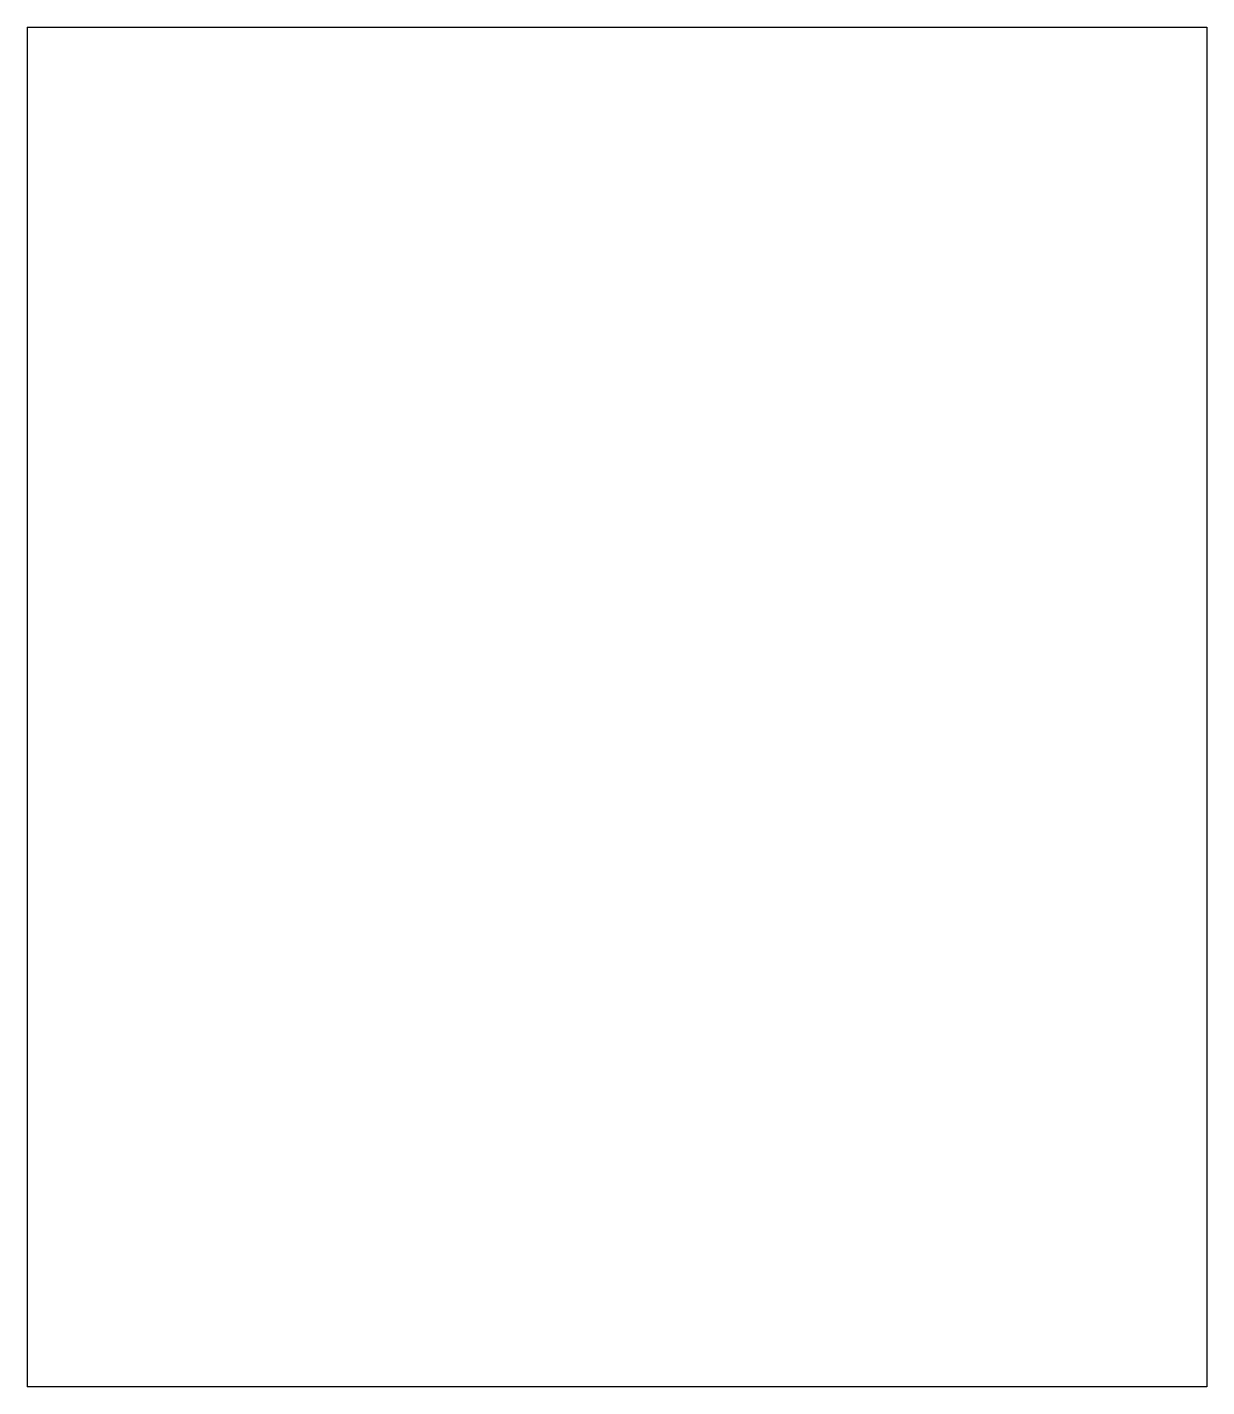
# Model space of a CAD drawing. Header units: millimetres. Extents: x -85 to 85, y -3 to 193.
import ezdxf

# ---------------------------------------------------------------- set-up
doc = ezdxf.new("R2010")
doc.units = ezdxf.units.MM

msp = doc.modelspace()

# ---------------------------------------------------------------- linework, layer by layer
at = {"color": 7, "linetype": 'Continuous', "lineweight": 25}
for p, q in [((-85, 193), (85, 193)), ((-85, 193), (-85, -3)), ((85, 193), (85, -3)), ((85, -3), (-85, -3))]:
    msp.add_line(p, q, dxfattribs=at)

doc.saveas('drawing.dxf')
